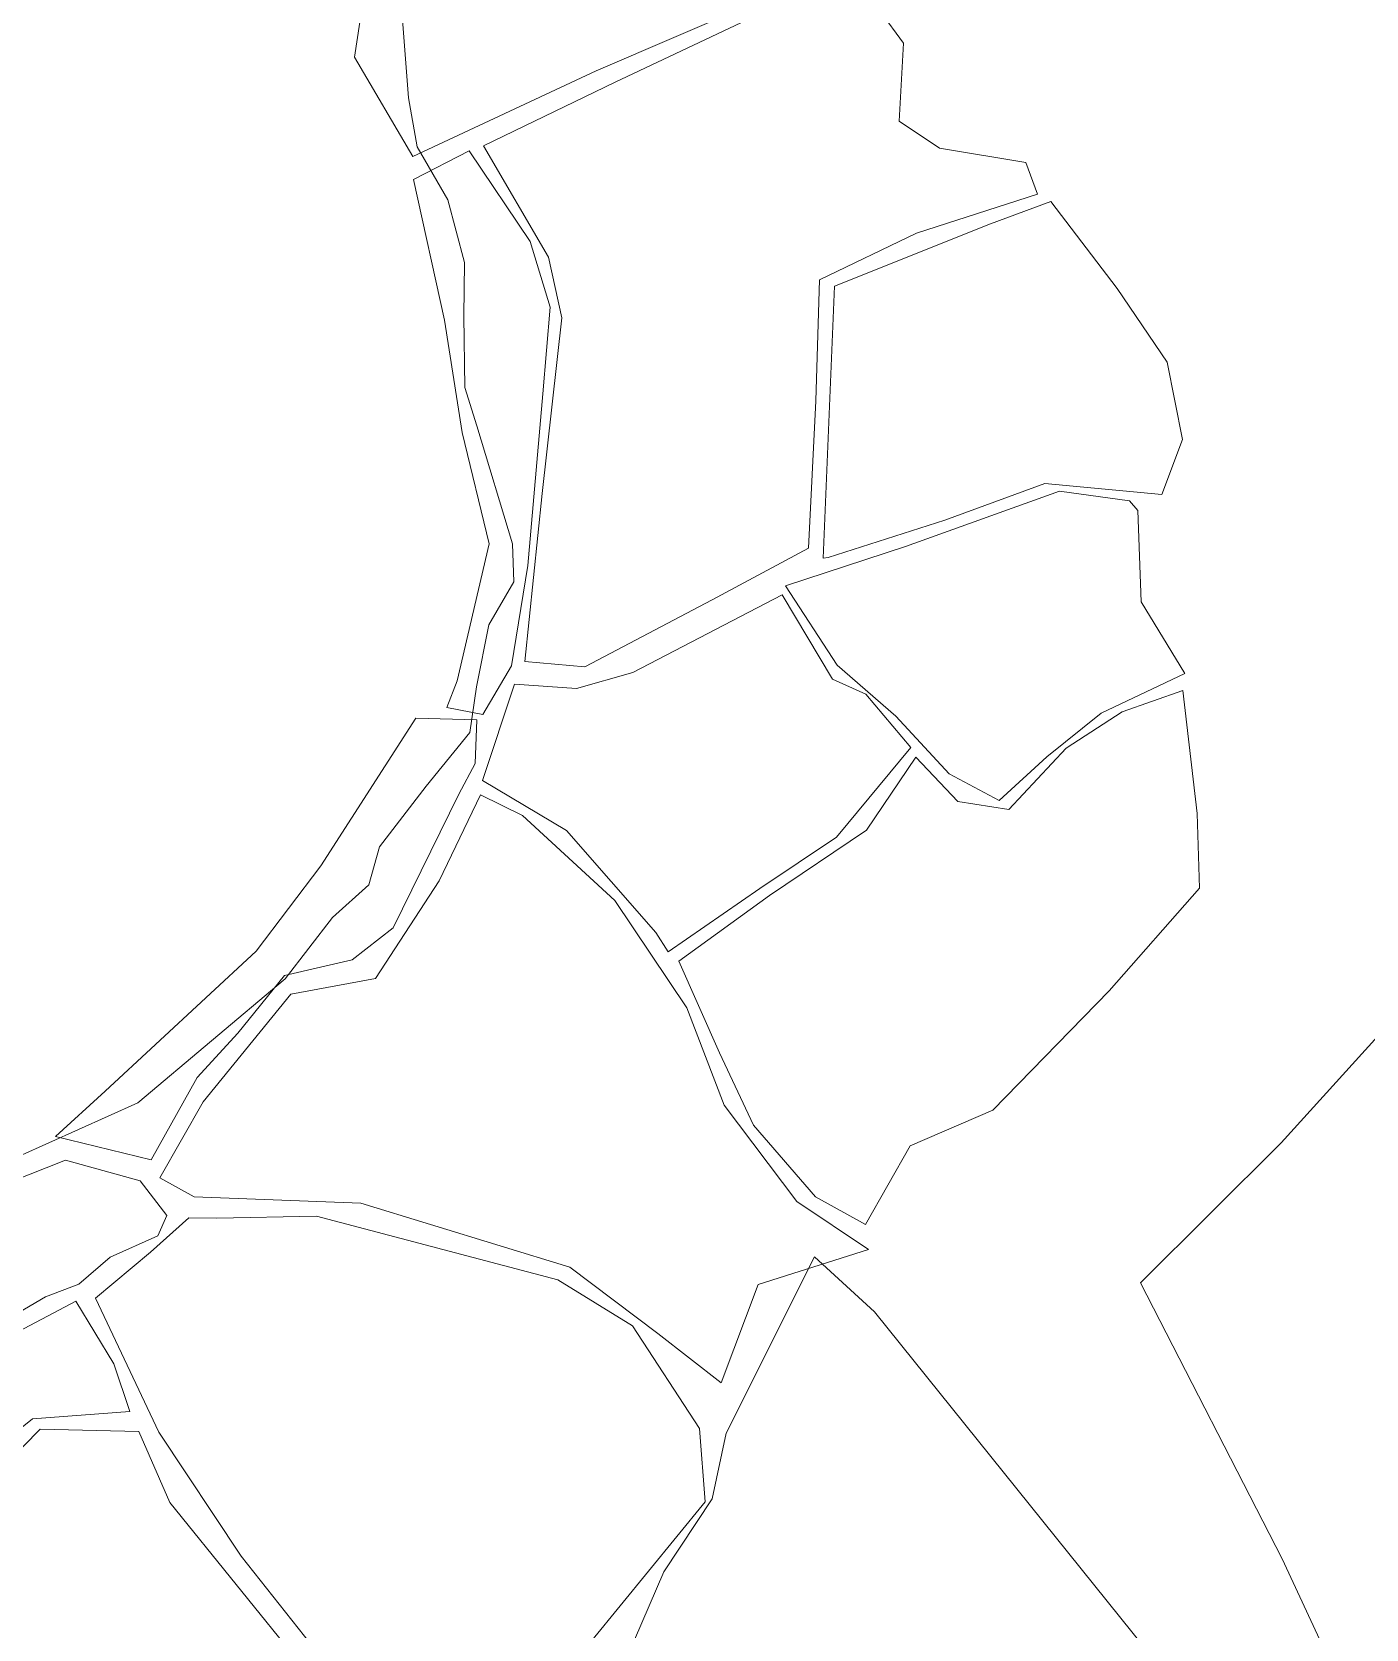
# Model space of a CAD drawing. Header units: metres. Extents: x 0 to 551036, y 0 to 1845929.
# Drawn here: x 547409.3 to 547479.1, y 1842357.7 to 1842441.3 of the extents above; entities that cross this region are included whole.
import ezdxf

# ---------------------------------------------------------------- set-up
doc = ezdxf.new("R2010")
doc.units = ezdxf.units.M
doc.header["$MEASUREMENT"] = 0
for name, color, linetype, lineweight in [('BD HH1 KEM TMB$0$duongdapcao', 7, 'Continuous', 0), ('BD HH1 KEM TMB$0$tuong_ke', 7, 'Continuous', 0), ('Level 10', 7, 'Continuous', 0)]:
    doc.layers.add(name, color=color, linetype=linetype, lineweight=lineweight)

msp = doc.modelspace()

# ---------------------------------------------------------------- linework, layer by layer
at = {"layer": 'BD HH1 KEM TMB$0$duongdapcao', "flags": 128}
for points in [[(547429.24127, 1842434.76393), (547438.83936, 1842439.24303), (547447.08342, 1842442.78652), (547456.04643, 1842442.69511), (547454.52464, 1842446.81933), (547452.20001, 1842451.51889), (547452.73922, 1842459.5845), (547446.85575, 1842458.55748), (547424.26847, 1842455.82055), (547420.63773, 1842454.20743), (547425.16717, 1842450.98118), (547426.8687, 1842444.44266), (547426.19767, 1842439.96356), (547429.24127, 1842434.76393)], [(547435.10078, 1842408.31948), (547438.25221, 1842408.05601), (547444.90258, 1842411.55648), (547449.94727, 1842414.26653), (547450.3427, 1842421.97187), (547450.52244, 1842428.30069), (547455.60308, 1842430.74726), (547461.92991, 1842432.79054), (547461.3188, 1842434.45206), (547456.81332, 1842435.1941), (547454.69239, 1842436.61902), (547454.92006, 1842440.7056), (547453.7218, 1842442.33485), (547446.7479, 1842441.92619), (547439.83392, 1842438.66231), (547432.9439, 1842435.31777), (547436.34697, 1842429.48902), (547437.04196, 1842426.31655), (547436.01146, 1842417.12175), (547435.10078, 1842408.31948)], [(547431.02668, 1842405.91593), (547432.90795, 1842405.55029), (547434.40578, 1842408.09365), (547435.25655, 1842413.3578), (547436.04741, 1842422.34289), (547436.43085, 1842426.88114), (547435.38836, 1842430.31171), (547432.189, 1842435.07042), (547429.27721, 1842433.55409), (547430.89487, 1842426.20363), (547431.82952, 1842420.32111), (547433.24347, 1842414.48699), (547431.5659, 1842407.31397), (547431.02668, 1842405.91593)], [(547450.98976, 1842413.76646), (547457.08892, 1842415.73447), (547462.31335, 1842417.63795), (547468.43648, 1842417.0626), (547469.5269, 1842419.95009), (547468.72407, 1842424.00441), (547466.09987, 1842427.85439), (547462.63689, 1842432.41415), (547459.47347, 1842431.24732), (547451.31329, 1842427.97269), (547450.71416, 1842413.73957), (547450.98976, 1842413.76646)], [(547466.75891, 1842416.7346), (547463.09223, 1842417.24005), (547455.02791, 1842414.35256), (547448.749, 1842412.29314), (547451.45708, 1842408.12591), (547454.52464, 1842405.46963), (547457.31659, 1842402.44234), (547459.92881, 1842401.04968), (547462.43318, 1842403.33494), (547465.27307, 1842405.62557), (547469.64673, 1842407.69036), (547467.35805, 1842411.44356), (547467.17831, 1842416.22916), (547466.75891, 1842416.7346)], [(547442.60191, 1842393.12387), (547447.40695, 1842396.4469), (547451.40915, 1842399.12469), (547455.31549, 1842403.81887), (547452.95491, 1842406.62033), (547451.20545, 1842407.40538), (547448.58125, 1842411.8092), (547440.75658, 1842407.75489), (547437.80885, 1842406.91069), (547434.57354, 1842407.1419), (547432.88399, 1842402.09821), (547437.28162, 1842399.47957), (547441.95485, 1842394.14014), (547442.60191, 1842393.12387)], [(547455.56713, 1842403.3188), (547452.99086, 1842399.49033), (547447.91022, 1842396.08126), (547443.16509, 1842392.62918), (547445.28602, 1842387.83283), (547447.07144, 1842384.05275), (547450.31873, 1842380.30493), (547452.94293, 1842378.85312), (547455.26756, 1842382.96658), (547459.60528, 1842384.8378), (547465.68048, 1842391.08059), (547470.41362, 1842396.45766), (547470.29379, 1842400.36679), (547469.53889, 1842406.8139), (547466.37547, 1842405.69009), (547463.42774, 1842403.78123), (547460.43208, 1842400.5765), (547457.75995, 1842400.99053), (547455.56713, 1842403.3188)], [(547415.54511, 1842382.24068), (547417.9656, 1842386.54234), (547420.08653, 1842388.87061), (547422.53099, 1842391.88177), (547426.06587, 1842392.70446), (547428.22274, 1842394.37673), (547431.66176, 1842401.38306), (547432.50054, 1842402.9908), (547432.5964, 1842405.27068), (547429.39704, 1842405.36209), (547424.43623, 1842397.62986), (547421.04514, 1842393.16689), (547413.1366, 1842385.83256), (547410.54835, 1842383.4559), (547415.54511, 1842382.24068)], [(547432.78813, 1842401.34004), (547430.63125, 1842396.85018), (547427.30008, 1842391.73659), (547422.8665, 1842390.90852), (547418.27715, 1842385.26797), (547416.01243, 1842381.29431), (547417.80983, 1842380.29418), (547426.53319, 1842379.96617), (547437.46136, 1842376.62163), (547442.07467, 1842373.13729), (547445.38188, 1842370.56705), (547447.31109, 1842375.70753), (547453.0987, 1842377.54111), (547449.34814, 1842380.05221), (547445.53766, 1842385.10128), (547443.58449, 1842390.19337), (547439.82194, 1842395.80703), (547434.98095, 1842400.26463), (547432.78813, 1842401.34004)], [(547400.65068, 1842369.86803), (547407.73243, 1842373.72877), (547410.02111, 1842375.06228), (547411.75859, 1842375.72904), (547413.40021, 1842377.13783), (547415.90459, 1842378.25627), (547416.37191, 1842379.3263), (547414.96994, 1842381.14375), (547411.07558, 1842382.21379), (547399.34458, 1842377.57338), (547397.91864, 1842376.66465), (547399.08096, 1842371.23918), (547400.65068, 1842369.86803)], [(547417.52224, 1842379.20801), (547415.52114, 1842377.39593), (547412.63333, 1842374.987), (547415.95252, 1842367.98068), (547420.26627, 1842361.4798), (547425.89811, 1842354.36593), (547429.86436, 1842351.301), (547438.61169, 1842357.06522), (547444.5431, 1842364.32427), (547444.24353, 1842368.16888), (547440.7446, 1842373.55133), (547436.82628, 1842375.96025), (547424.20856, 1842379.28329), (547418.98412, 1842379.17574), (547417.52224, 1842379.20801)], [(547411.6148, 1842374.84182), (547408.02001, 1842372.93834), (547404.76073, 1842371.06712), (547407.46881, 1842367.19563), (547409.35008, 1842368.66894), (547414.4427, 1842369.06685), (547413.59194, 1842371.55643), (547411.6148, 1842374.84182)], [(547414.91003, 1842368.01294), (547409.74551, 1842368.13661), (547404.42522, 1842362.72728), (547396.82822, 1842356.73722), (547400.42301, 1842353.90888), (547405.43176, 1842351.22572), (547413.55599, 1842348.73613), (547422.00375, 1842346.68209), (547425.22708, 1842349.10715), (547426.34147, 1842351.50532), (547423.47762, 1842355.7102), (547416.52768, 1842364.29201), (547414.91003, 1842368.01294)]]:
    msp.add_lwpolyline(points, close=True, dxfattribs=at)
at = {"layer": 'BD HH1 KEM TMB$0$tuong_ke', "flags": 128}
msp.add_lwpolyline([(547517.91281, 1842347.29508), (547514.56965, 1842361.51744), (547512.47269, 1842372.94909), (547502.63728, 1842405.4128), (547495.46932, 1842401.84549), (547488.73508, 1842397.4094), (547483.48668, 1842392.82813), (547474.69142, 1842383.12252), (547467.33408, 1842375.80432), (547474.73935, 1842361.34537), (547480.51499, 1842348.91895), (547479.98153, 1842339.46444)], dxfattribs=at)
at = {"layer": 'Level 10', "color": 5, "linetype": 'Continuous', "lineweight": 0, "flags": 128}
for points in [[(547428.61, 1842443.07), (547429.02, 1842437.83), (547429.47, 1842435.27), (547431.07, 1842432.5), (547431.95, 1842429.21), (547431.92, 1842426.41), (547431.96, 1842422.68), (547432.59, 1842420.66), (547434.47, 1842414.48), (547434.54, 1842412.5), (547433.22, 1842410.25), (547432.58, 1842407), (547432.23, 1842404.61), (547429.95, 1842401.8), (547427.5, 1842398.63), (547426.95, 1842396.63), (547425.04, 1842394.93), (547422.57, 1842391.71), (547414.86, 1842385.22), (547405.53, 1842381.03)], [(547422.31, 1842346.1), (547424.87, 1842349.95), (547427.88, 1842351.64), (547439.69, 1842354.44), (547442.38, 1842360.67), (547444.91, 1842364.49), (547445.65, 1842367.93), (547450.27, 1842377.15), (547453.4, 1842374.28), (547494.01, 1842323.75)]]:
    msp.add_lwpolyline(points, dxfattribs=at)

doc.saveas('drawing.dxf')
